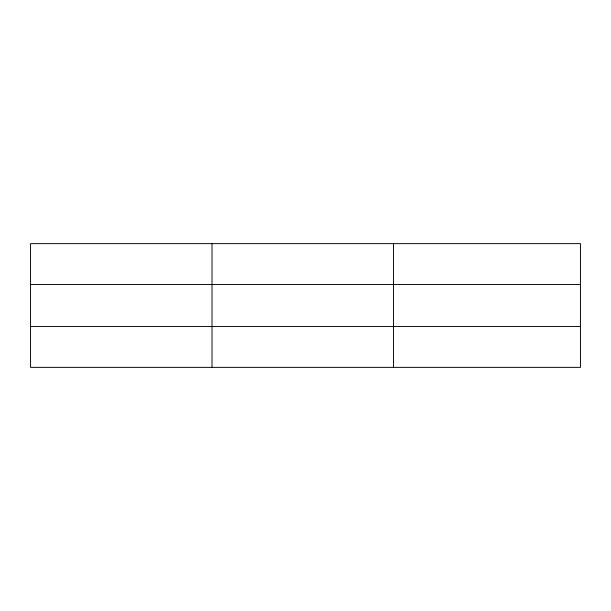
<?xml version="1.0" encoding="UTF-8"?>
<svg xmlns="http://www.w3.org/2000/svg" width="611" height="611" viewBox="0 0 611 611"><rect width="100%" height="100%" fill="white"/><g stroke="black" fill="none" stroke-linecap="round" stroke-linejoin="round"><path stroke-width="0.92" d="M212.017 243.629L212.017 367.371M393.484 243.629L393.484 367.371M580.45 326.534L580.45 367.371L30.55 367.371L30.55 243.629L580.45 243.629L580.45 326.534L30.55 326.534M30.55 284.466L580.45 284.466"/></g></svg>
